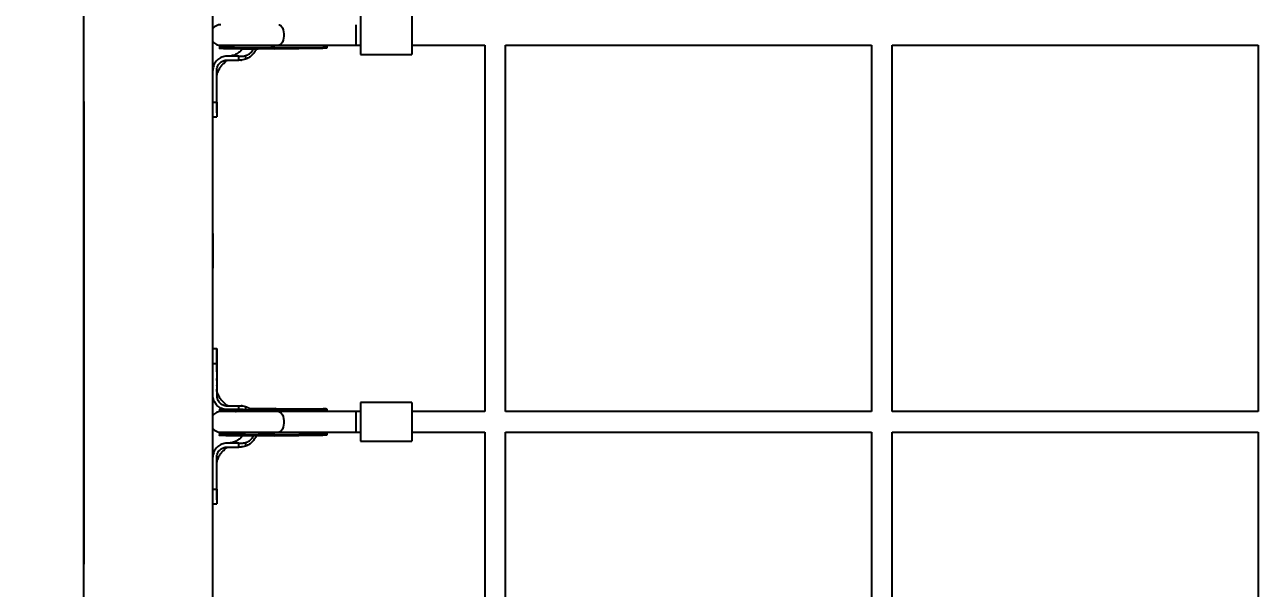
# Model space of a CAD drawing. Header units: millimetres. Extents: x -3907 to 4858, y -4880 to 3482.
# Drawn here: x -1347 to -390, y 934 to 1371 of the extents above; entities that cross this region are included whole.
import ezdxf

# ---------------------------------------------------------------- set-up
doc = ezdxf.new("R2010")
doc.units = ezdxf.units.MM
for name, color, linetype in [('DIKOM_ОБЪЕКТ', 7, 'Continuous'), ('DIKOM_РАЗМЕР_ЗОНА', 7, 'Continuous'), ('DIKOM_РАЗМЕР_ОБЪЕКТА', 7, 'Continuous')]:
    doc.layers.add(name, color=color, linetype=linetype)
doc.styles.add('style1', font='arial.ttf', dxfattribs={"width": 0.8})
doc.dimstyles.new('1-50', dxfattribs={"dimtxt": 300, "dimasz": 200, "dimexe": 100, "dimexo": 0, "dimgap": 100, "dimtad": 1, "dimdec": 0, "dimtxsty": 'style1', "dimcen": 0, "dimclrd": 7, "dimclre": 7, "dimadec": 1, "dimazin": 2, "dimtfac": 1, "dimtdec": 0, "dimtmove": 0, "dimatfit": 3, "dimfxl": 0, "dimlwd": 25, "dimlwe": 18, "dimarcsym": 0})

# ---------------------------------------------------------------- blocks, each defined once
blk = doc.blocks.new('*D1')
at = {"layer": 'Defpoints', "color": 0, "transparency": 16777216}
for p in [(-526.31, 1981.63), (-1733.08, -2318.37), (-526.31, -2318.37)]:
    blk.add_point(p, dxfattribs=at)
at = {"layer": 'DIKOM_РАЗМЕР_ОБЪЕКТА', "color": 7, "lineweight": 18, "transparency": 16777216}
for p, q in [((-526.31, 1981.63), (-1833.08, 1981.63)), ((-526.31, -2318.37), (-1833.08, -2318.37))]:
    blk.add_line(p, q, dxfattribs=at)
at = {"layer": 'DIKOM_РАЗМЕР_ОБЪЕКТА', "color": 7, "lineweight": 25, "transparency": 16777216}
blk.add_line((-1733.08, 1781.63), (-1733.08, -2118.37), dxfattribs=at)
at = {"layer": 'DIKOM_РАЗМЕР_ОБЪЕКТА', "color": 7, "transparency": 16777216}
for points in [[(-1766.41, 1781.63), (-1699.75, 1781.63), (-1733.08, 1981.63)], [(-1766.41, -2118.37), (-1699.75, -2118.37), (-1733.08, -2318.37)]]:
    blk.add_solid(points, dxfattribs=at)
at = {"layer": 'DIKOM_РАЗМЕР_ОБЪЕКТА', "color": 0, "transparency": 16777216, "insert": (-1986.36, -168.37), "char_height": 300, "attachment_point": 5, "rotation": 90, "style": 'style1'}
blk.add_mtext('4300', dxfattribs=at)
blk = doc.blocks.new('*D3')
at = {"layer": 'Defpoints', "color": 0, "transparency": 16777216}
for p in [(-1026.31, 3481.63), (-3456.64, -3818.37), (-1026.31, -3818.37)]:
    blk.add_point(p, dxfattribs=at)
at = {"layer": 'DIKOM_РАЗМЕР_ЗОНА', "color": 7, "lineweight": 18, "transparency": 16777216}
for p, q in [((-1026.31, 3481.63), (-3556.64, 3481.63)), ((-1026.31, -3818.37), (-3556.64, -3818.37))]:
    blk.add_line(p, q, dxfattribs=at)
at = {"layer": 'DIKOM_РАЗМЕР_ЗОНА', "color": 7, "lineweight": 25, "transparency": 16777216}
blk.add_line((-3456.64, 3281.63), (-3456.64, -3618.37), dxfattribs=at)
at = {"layer": 'DIKOM_РАЗМЕР_ЗОНА', "color": 7, "transparency": 16777216}
for points in [[(-3489.97, 3281.63), (-3423.3, 3281.63), (-3456.64, 3481.63)], [(-3489.97, -3618.37), (-3423.3, -3618.37), (-3456.64, -3818.37)]]:
    blk.add_solid(points, dxfattribs=at)
at = {"layer": 'DIKOM_РАЗМЕР_ЗОНА', "color": 0, "transparency": 16777216, "insert": (-3709.91, -153.5), "char_height": 300, "attachment_point": 5, "rotation": 90, "style": 'style1'}
blk.add_mtext('7300', dxfattribs=at)

msp = doc.modelspace()

# ---------------------------------------------------------------- linework, layer by layer
at = {"layer": 'DIKOM_ОБЪЕКТ'}
for p, q in [((-1301.31, 660.92), (-1301.31, 1981.63)), ((-1201.31, 681.63), (-1201.31, 1981.63)), ((-1090.3, 1370.51), (-1090.3, 1354.51)), ((-1086.85, 1377.51), (-1086.85, 1347.51)), ((-1046.85, 1377.51), (-1046.85, 1347.51)), ((-1196.14, 1353.13), (-1196.13, 1352.13)), ((-1195.13, 1354.51), (-1150.17, 1354.51)), ((-1153.18, 1352.75), (-1115.91, 1353.18)), ((-1153.18, 1352.75), (-1153.17, 1351.75)), ((-1153.17, 1351.75), (-1115.91, 1352.18)), ((-1150.17, 1354.51), (-1090.3, 1354.51)), ((-1115.91, 1352.18), (-1115.91, 1353.18)), ((-1112.8, 1352.81), (-1112.81, 1353.87)), ((-1112.64, 1353.03), (-1112.64, 1354.09)), ((-1090.3, 1354.51), (-1086.85, 1354.51)), ((-1046.85, 1354.51), (-990.19, 1354.51)), ((-990.19, 1354.51), (-990.19, 1070.51)), ((-974.19, 1354.51), (-690.19, 1354.51)), ((-974.19, 1070.51), (-974.19, 1354.51)), ((-690.19, 1354.51), (-690.19, 1070.51)), ((-674.19, 1070.51), (-674.19, 1354.51)), ((-674.19, 1354.51), (-390.19, 1354.51)), ((-390.19, 1354.51), (-390.19, 1070.51)), ((-1189.31, 1346.07), (-1190.31, 1346.07)), ((-1190.31, 1343.07), (-1189.31, 1343.07)), ((-1181.17, 1346.07), (-1189.31, 1346.07)), ((-1189.31, 1343.07), (-1181.17, 1343.07)), ((-1181.17, 1343.07), (-1181.17, 1346.07)), ((-1179.68, 1343.1), (-1178.96, 1343.12)), ((-1179.66, 1343.1), (-1178.96, 1343.15)), ((-1175.96, 1346.45), (-1175.96, 1343.73)), ((-1086.85, 1347.51), (-1046.85, 1347.51)), ((-1198.31, 1310.35), (-1198.31, 1335.05)), ((-1301.31, 1310.92), (-1301.31, 952.34)), ((-1201.31, 1310.35), (-1198.31, 1310.35)), ((-1198.31, 1306.21), (-1198.31, 1299.09)), ((-1201.31, 1299.07), (-1198.31, 1299.07)), ((-1201.31, 1208.63), (-1201.2, 1208.63)), ((-1201.2, 1208.63), (-1201.2, 1181.63)), ((-1201.31, 1181.63), (-1201.2, 1181.63)), ((-1198.31, 1119.07), (-1201.31, 1119.07)), ((-1198.31, 1113.79), (-1198.31, 1119.06)), ((-1198.31, 1110.57), (-1198.31, 1111.84)), ((-1201.31, 1107.78), (-1198.31, 1107.78)), ((-1198.31, 1107.78), (-1198.31, 1083.07)), ((-1200.06, 1078.09), (-1199.01, 1076.34)), ((-1199.1, 1076.45), (-1198.35, 1075.63)), ((-1196.21, 1072.12), (-1196.21, 1071.12)), ((-1190.31, 1075.07), (-1189.31, 1075.07)), ((-1189.31, 1072.07), (-1190.31, 1072.07)), ((-1189.31, 1075.07), (-1181.17, 1075.07)), ((-1181.17, 1072.07), (-1189.31, 1072.07)), ((-1181.17, 1072.07), (-1181.17, 1075.07)), ((-1178.54, 1074.98), (-1179.24, 1075)), ((-1175.96, 1074.4), (-1175.96, 1071.68)), ((-1114.94, 1072.19), (-1153.33, 1071.74)), ((-1153.25, 1071.74), (-1115.98, 1072.18)), ((-1152.27, 1072.83), (-1115.6, 1072.65)), ((-1115.98, 1071.18), (-1115.98, 1072.18)), ((-1112.71, 1071.06), (-1112.71, 1072.11)), ((-1046.85, 1077.51), (-1086.85, 1077.51)), ((-1086.85, 1077.51), (-1086.85, 1047.51)), ((-1046.85, 1077.51), (-1046.85, 1047.51)), ((-1150.17, 1070.51), (-1195.13, 1070.51)), ((-1183.64, 1070.7), (-1183.31, 1070.51)), ((-1154.79, 1070.51), (-1154.68, 1070.73)), ((-1153.4, 1070.74), (-1153.98, 1070.58)), ((-1153.33, 1071.74), (-1153.25, 1071.74)), ((-1153.25, 1071.74), (-1153.25, 1070.74)), ((-1153.25, 1070.74), (-1115.98, 1071.18)), ((-1090.3, 1070.51), (-1150.17, 1070.51)), ((-1112.87, 1070.69), (-1112.88, 1071.75)), ((-1086.85, 1070.51), (-1090.3, 1070.51)), ((-1090.3, 1070.51), (-1090.3, 1054.51)), ((-990.19, 1070.51), (-1046.85, 1070.51)), ((-690.19, 1070.51), (-974.19, 1070.51)), ((-390.19, 1070.51), (-674.19, 1070.51)), ((-1196.14, 1053.13), (-1196.13, 1052.13)), ((-1195.13, 1054.51), (-1150.17, 1054.51)), ((-1153.18, 1052.75), (-1115.91, 1053.18)), ((-1150.17, 1054.51), (-1090.3, 1054.51)), ((-1115.91, 1052.18), (-1115.91, 1053.18)), ((-1112.8, 1052.81), (-1112.81, 1053.87)), ((-1112.64, 1053.03), (-1112.64, 1054.09)), ((-1090.3, 1054.51), (-1086.85, 1054.51)), ((-1046.85, 1054.51), (-990.19, 1054.51)), ((-990.19, 1054.51), (-990.19, 770.51)), ((-974.19, 1054.51), (-690.19, 1054.51)), ((-974.19, 770.51), (-974.19, 1054.51)), ((-690.19, 1054.51), (-690.19, 770.51)), ((-674.19, 770.51), (-674.19, 1054.51)), ((-674.19, 1054.51), (-390.19, 1054.51)), ((-390.19, 1054.51), (-390.19, 770.51)), ((-1189.31, 1046.07), (-1190.31, 1046.07)), ((-1181.17, 1046.07), (-1189.31, 1046.07)), ((-1181.17, 1043.07), (-1181.17, 1046.07)), ((-1175.96, 1046.45), (-1175.96, 1043.73)), ((-1153.18, 1052.75), (-1153.17, 1051.75)), ((-1153.17, 1051.75), (-1115.91, 1052.18)), ((-1086.85, 1047.51), (-1046.85, 1047.51)), ((-1198.31, 1010.35), (-1198.31, 1035.05)), ((-1194.67, 1038.56), (-1194.42, 1038.89)), ((-1190.31, 1043.07), (-1189.31, 1043.07)), ((-1189.31, 1043.07), (-1181.17, 1043.07)), ((-1179.68, 1043.1), (-1178.96, 1043.12)), ((-1179.66, 1043.1), (-1178.96, 1043.15)), ((-1201.31, 1010.35), (-1198.31, 1010.35)), ((-1198.31, 1006.21), (-1198.31, 999.09)), ((-1201.31, 999.07), (-1198.31, 999.07))]:
    msp.add_line(p, q, dxfattribs=at)
at = {"layer": 'DIKOM_ОБЪЕКТ', "flags": 128}
for points in [[(-1150.17, 1370.51), (-1149.52, 1370.41), (-1148.69, 1369.94), (-1147.93, 1369.13), (-1147.27, 1368.01), (-1146.75, 1366.64), (-1146.38, 1365.07), (-1146.2, 1363.38), (-1146.2, 1361.65), (-1146.38, 1359.96), (-1146.75, 1358.39), (-1147.27, 1357.01), (-1147.93, 1355.89), (-1148.69, 1355.08), (-1149.52, 1354.62), (-1150.17, 1354.51)], [(-1153.17, 1351.75), (-1156.3, 1351.71), (-1159.53, 1351.69), (-1162.83, 1351.67), (-1166.15, 1351.65), (-1169.46, 1351.64), (-1172.72, 1351.64), (-1175.9, 1351.65), (-1178.95, 1351.66), (-1181.84, 1351.68), (-1184.54, 1351.71), (-1187.01, 1351.74), (-1189.24, 1351.78), (-1191.19, 1351.82), (-1192.83, 1351.87), (-1194.16, 1351.93), (-1195.16, 1351.98), (-1195.81, 1352.04), (-1196.11, 1352.1), (-1196.13, 1352.13)], [(-1153.18, 1352.75), (-1156.31, 1352.71), (-1159.54, 1352.69), (-1162.83, 1352.67), (-1166.16, 1352.65), (-1169.47, 1352.64), (-1172.73, 1352.64), (-1175.9, 1352.65), (-1178.95, 1352.66), (-1181.84, 1352.68), (-1184.54, 1352.71), (-1187.02, 1352.74), (-1189.24, 1352.78), (-1191.19, 1352.82), (-1192.84, 1352.87), (-1194.17, 1352.93), (-1195.16, 1352.98), (-1195.82, 1353.04), (-1196.12, 1353.1), (-1196.06, 1353.17), (-1195.65, 1353.23), (-1194.88, 1353.3), (-1193.78, 1353.36), (-1192.34, 1353.42), (-1190.6, 1353.48), (-1190.01, 1353.5)], [(-1198.3, 1090.73), (-1198.3, 1090.87), (-1198.3, 1091.02)], [(-1153.25, 1071.74), (-1156.38, 1071.71), (-1159.61, 1071.68), (-1162.91, 1071.66), (-1166.23, 1071.65), (-1169.54, 1071.64), (-1172.8, 1071.64), (-1175.97, 1071.65), (-1179.02, 1071.66), (-1181.92, 1071.68), (-1184.62, 1071.71), (-1187.09, 1071.74), (-1189.32, 1071.78), (-1191.26, 1071.82), (-1192.91, 1071.87), (-1194.24, 1071.92), (-1195.24, 1071.98), (-1195.89, 1072.04), (-1196.19, 1072.1), (-1196.13, 1072.16), (-1195.72, 1072.23), (-1194.96, 1072.29), (-1193.85, 1072.36), (-1193.11, 1072.39)], [(-1172.91, 1072.79), (-1171.76, 1072.8), (-1168.48, 1072.82), (-1165.16, 1072.83), (-1161.85, 1072.84), (-1158.57, 1072.85), (-1155.36, 1072.84), (-1152.27, 1072.83)], [(-1153.25, 1070.74), (-1156.38, 1070.71), (-1159.61, 1070.68), (-1162.9, 1070.66), (-1166.23, 1070.65), (-1169.54, 1070.64), (-1172.8, 1070.64), (-1175.97, 1070.65), (-1179.02, 1070.66), (-1181.91, 1070.68), (-1184.61, 1070.71), (-1187.09, 1070.74), (-1189.31, 1070.78), (-1191.26, 1070.82), (-1192.91, 1070.87), (-1194.24, 1070.92), (-1195.23, 1070.98), (-1195.89, 1071.04), (-1196.19, 1071.1), (-1196.21, 1071.12)], [(-1153.98, 1070.58), (-1153.99, 1070.58), (-1154.12, 1070.51)], [(-1150.17, 1070.51), (-1149.52, 1070.41), (-1148.69, 1069.94), (-1147.93, 1069.13), (-1147.27, 1068.01), (-1146.75, 1066.64), (-1146.38, 1065.07), (-1146.2, 1063.38), (-1146.2, 1061.65), (-1146.38, 1059.96), (-1146.75, 1058.39), (-1147.27, 1057.01), (-1147.93, 1055.89), (-1148.69, 1055.08), (-1149.52, 1054.62), (-1150.17, 1054.51)], [(-1153.18, 1052.75), (-1156.31, 1052.71), (-1159.54, 1052.69), (-1162.83, 1052.67), (-1166.16, 1052.65), (-1169.47, 1052.64), (-1172.73, 1052.64), (-1175.9, 1052.65), (-1178.95, 1052.66), (-1181.84, 1052.68), (-1184.54, 1052.71), (-1187.02, 1052.74), (-1189.24, 1052.78), (-1191.19, 1052.82), (-1192.84, 1052.87), (-1194.17, 1052.93), (-1195.16, 1052.98), (-1195.82, 1053.04), (-1196.12, 1053.1), (-1196.06, 1053.17), (-1195.65, 1053.23), (-1194.88, 1053.3), (-1193.78, 1053.36), (-1192.34, 1053.42), (-1190.6, 1053.48), (-1190.01, 1053.5)], [(-1153.17, 1051.75), (-1156.3, 1051.71), (-1159.53, 1051.69), (-1162.83, 1051.67), (-1166.15, 1051.65), (-1169.46, 1051.64), (-1172.72, 1051.64), (-1175.9, 1051.65), (-1178.95, 1051.66), (-1181.84, 1051.68), (-1184.54, 1051.71), (-1187.01, 1051.74), (-1189.24, 1051.78), (-1191.19, 1051.82), (-1192.83, 1051.87), (-1194.16, 1051.93), (-1195.16, 1051.98), (-1195.81, 1052.04), (-1196.11, 1052.1), (-1196.13, 1052.13)]]:
    msp.add_lwpolyline(points, dxfattribs=at)
at = {"layer": 'DIKOM_ОБЪЕКТ'}
for centre, radius, start, end in [((-1195.13, 1362.51), 8, 90, 140.57041), ((-1195.13, 1362.51), 8, 219.42959, 270), ((-1152.61, 1355.55), 2.86, 201.34269, 258.64194), ((-1151.84, 1070.15), 2.72, 99.18619, 146.8793), ((-1195.13, 1062.51), 8, 90, 140.57041), ((-1195.13, 1062.51), 8, 219.42959, 270), ((-1152.61, 1055.55), 2.86, 201.34243, 258.64256)]:
    msp.add_arc(centre, radius, start, end, dxfattribs=at)
for points, knots in [([(-1191.14, 1354.51), (-1191.15, 1354.51), (-1191.3, 1354.37), (-1191.37, 1354.27), (-1191.32, 1354.2), (-1191.3, 1354.17)], [0, 0, 0, 0, 0.023998, 0.648706, 1, 1, 1, 1]), ([(-1178.72, 1351.66), (-1179.03, 1351.2), (-1179.89, 1349.93), (-1181.85, 1348.31), (-1184.48, 1346.86), (-1186.99, 1346.2), (-1188.64, 1346.07), (-1189.26, 1346.07), (-1189.32, 1346.07)], [0, 0, 0, 0, 0.1349639, 0.3671503, 0.6026785, 0.8526715, 0.983491, 1, 1, 1, 1]), ([(-1167.75, 1351.65), (-1167.75, 1351.65), (-1168.09, 1350.82), (-1169.02, 1349.21), (-1170.76, 1347.03), (-1173.05, 1345.02), (-1174.94, 1344.19), (-1175.96, 1343.73)], [0, 0, 0, 0, 0.0007563, 0.2276759, 0.4706792, 0.7134524, 1, 1, 1, 1]), ([(-1175.96, 1346.45), (-1175.38, 1346.66), (-1173.81, 1347.24), (-1171.52, 1348.93), (-1170.32, 1350.74), (-1169.71, 1351.65)], [0, 0, 0, 0, 0.222959, 0.608947, 1, 1, 1, 1]), ([(-1115.91, 1353.18), (-1115.41, 1353.19), (-1114.42, 1353.2), (-1113.36, 1353.27), (-1112.82, 1353.52), (-1112.75, 1353.93), (-1112.97, 1354.37), (-1113.05, 1354.53)], [0, 0, 0, 0, 0.2243155, 0.4486531, 0.6700051, 0.8803961, 1, 1, 1, 1]), ([(-1112.86, 1352.81), (-1112.86, 1352.7), (-1112.86, 1352.42), (-1113.44, 1352.27), (-1114.45, 1352.2), (-1115.42, 1352.19), (-1115.91, 1352.18)], [0, 0, 0, 0, 0.189932, 0.454968, 0.723292, 1, 1, 1, 1]), ([(-1112.87, 1352.79), (-1112.8, 1352.81), (-1112.56, 1352.88), (-1112.6, 1353.09), (-1112.78, 1353.36), (-1112.81, 1353.4)], [0, 0, 0, 0, 0.252888, 0.872807, 1, 1, 1, 1]), ([(-1112.82, 1354.51), (-1112.76, 1354.42), (-1112.64, 1354.22), (-1112.68, 1354.13), (-1112.7, 1354.09)], [0, 0, 0, 0, 0.4853235, 1, 1, 1, 1]), ([(-1190.31, 1346.07), (-1190.4, 1346.07), (-1190.82, 1346.06), (-1192.48, 1345.95), (-1195.22, 1345.15), (-1198.28, 1342.95), (-1200.44, 1339.87), (-1201.25, 1337.07), (-1201.3, 1335.45), (-1201.31, 1335.07)], [0, 0, 0, 0, 0.014799, 0.074106, 0.288781, 0.503453, 0.718033, 0.933086, 1, 1, 1, 1]), ([(-1198.31, 1330.1), (-1198.3, 1330.41), (-1198.27, 1331.01), (-1197.92, 1332.54), (-1197.37, 1334.09), (-1196.66, 1335.6), (-1195.92, 1336.84), (-1195.16, 1337.96), (-1194.43, 1338.9), (-1193.47, 1339.96), (-1192.33, 1341.01), (-1191.46, 1341.93), (-1190.75, 1342.58), (-1190.3, 1342.89), (-1190.1, 1342.97), (-1190.05, 1342.99), (-1190.02, 1343), (-1189.99, 1343.01), (-1189.97, 1343.02), (-1189.88, 1343.05), (-1189.87, 1343.04), (-1189.77, 1343.06), (-1189.73, 1343.06), (-1189.41, 1343.07), (-1189.01, 1343.07), (-1188.66, 1343.07)], [0, 0, 0, 0, 0.124108, 0.2381, 0.339918, 0.425646, 0.508327, 0.557904, 0.61127, 0.676134, 0.757214, 0.823991, 0.864579, 0.883781, 0.887172, 0.888519, 0.889684, 0.890774, 0.891907, 0.894482, 0.911793, 0.925077, 0.93281, 0.941955, 1, 1, 1, 1]), ([(-1198.31, 1335.05), (-1198.31, 1335.14), (-1198.31, 1335.61), (-1198.18, 1336.81), (-1197.56, 1338.75), (-1196.05, 1340.86), (-1193.82, 1342.42), (-1191.78, 1343.02), (-1190.6, 1343.06), (-1190.31, 1343.07)], [0, 0, 0, 0, 0.0220846, 0.1106207, 0.2890236, 0.5028899, 0.7177308, 0.9318428, 1, 1, 1, 1]), ([(-1181.17, 1346.07), (-1181.09, 1346.07), (-1180.66, 1346.07), (-1179.9, 1346.07), (-1178.23, 1346.03), (-1176.93, 1346.27), (-1175.96, 1346.45)], [0, 0, 0, 0, 0.048411, 0.242206, 0.436009, 1, 1, 1, 1]), ([(-1180.09, 1343.07), (-1180.19, 1343.07), (-1180.54, 1343.07), (-1180.9, 1343.07), (-1181.17, 1343.07)], [0, 0, 0, 0, 0.256702, 1, 1, 1, 1]), ([(-1175.96, 1343.73), (-1176.62, 1343.54), (-1177.96, 1343.14), (-1179.37, 1343.09), (-1180.09, 1343.07)], [0, 0, 0, 0, 0.491628, 1, 1, 1, 1]), ([(-1198.29, 1329.64), (-1198.29, 1329.7), (-1198.29, 1329.83), (-1198.29, 1329.97), (-1198.29, 1330.04)], [0, 0, 0, 0, 0.498415, 1, 1, 1, 1]), ([(-1198.31, 1309.7), (-1198.31, 1310.63), (-1198.31, 1312.58), (-1198.31, 1315.08), (-1198.31, 1316.39)], [0, 0, 0, 0, 0.477551, 1, 1, 1, 1]), ([(-1198.31, 1302.17), (-1198.31, 1303.08), (-1198.31, 1306.22), (-1198.31, 1309.36), (-1198.31, 1311.58)], [0, 0, 0, 0, 0.291648, 1, 1, 1, 1]), ([(-1198.31, 1310.35), (-1198.31, 1310.27), (-1198.31, 1309.85), (-1198.31, 1308.14), (-1198.31, 1305.72), (-1198.31, 1303.19), (-1198.31, 1301.35), (-1198.31, 1300.01), (-1198.31, 1299.2), (-1198.31, 1299.12), (-1198.31, 1299.09)], [0, 0, 0, 0, 0.012375, 0.061892, 0.261124, 0.409635, 0.562453, 0.710965, 0.863782, 1, 1, 1, 1]), ([(-1198.31, 1119.05), (-1198.31, 1119.05), (-1198.31, 1119.14), (-1198.31, 1118.79), (-1198.31, 1117.93), (-1198.31, 1116.5), (-1198.31, 1114.56), (-1198.31, 1111.79), (-1198.31, 1109.29), (-1198.31, 1107.78)], [0, 0, 0, 0, 0.012296, 0.165143, 0.313683, 0.466531, 0.61507, 0.767918, 1, 1, 1, 1]), ([(-1198.31, 1110.79), (-1198.31, 1111.41), (-1198.31, 1112.62), (-1198.31, 1113.4), (-1198.31, 1113.79)], [0, 0, 0, 0, 0.507946, 1, 1, 1, 1]), ([(-1198.31, 1106.19), (-1198.31, 1107.49), (-1198.31, 1109.98), (-1198.31, 1112.32), (-1198.31, 1113.43)], [0, 0, 0, 0, 0.521844, 1, 1, 1, 1]), ([(-1198.31, 1101.46), (-1198.31, 1102.77), (-1198.31, 1105.28), (-1198.31, 1107.24), (-1198.31, 1108.18)], [0, 0, 0, 0, 0.522533, 1, 1, 1, 1]), ([(-1198.31, 1094.62), (-1198.31, 1094.6), (-1198.31, 1094.53), (-1198.31, 1094.93), (-1198.31, 1095.49), (-1198.31, 1095.99), (-1198.31, 1096.09)], [0, 0, 0, 0, 0.106448, 0.508288, 0.910127, 1, 1, 1, 1]), ([(-1190.31, 1072.07), (-1190.4, 1072.07), (-1190.82, 1072.07), (-1192.48, 1072.19), (-1195.24, 1072.99), (-1198.31, 1075.21), (-1200.46, 1078.31), (-1201.25, 1081.1), (-1201.3, 1082.7), (-1201.31, 1083.07)], [0, 0, 0, 0, 0.014799, 0.07411, 0.290025, 0.505958, 0.720947, 0.936011, 1, 1, 1, 1]), ([(-1189.49, 1075.07), (-1189.58, 1075.07), (-1189.76, 1075.07), (-1189.81, 1075.08), (-1189.85, 1075.08), (-1189.93, 1075.1), (-1189.97, 1075.12), (-1190, 1075.13), (-1190.03, 1075.14), (-1190.09, 1075.16), (-1190.34, 1075.26), (-1191.03, 1075.8), (-1191.94, 1076.7), (-1193.21, 1077.9), (-1194.21, 1078.98), (-1194.93, 1079.87), (-1195.58, 1080.79), (-1196.29, 1081.88), (-1197.06, 1083.31), (-1197.77, 1085.05), (-1198.25, 1086.87), (-1198.29, 1087.57), (-1198.31, 1087.94)], [0, 0, 0, 0, 0.018194, 0.034398, 0.052857, 0.056721, 0.058314, 0.059779, 0.061263, 0.062957, 0.067437, 0.091978, 0.171062, 0.26864, 0.337575, 0.396367, 0.442788, 0.502189, 0.593502, 0.710965, 0.847914, 1, 1, 1, 1]), ([(-1198.31, 1083.07), (-1198.31, 1082.84), (-1198.28, 1081.72), (-1197.75, 1079.73), (-1196.23, 1077.46), (-1194.04, 1075.82), (-1191.94, 1075.14), (-1190.68, 1075.08), (-1190.31, 1075.07)], [0, 0, 0, 0, 0.054128, 0.268334, 0.482543, 0.697301, 0.912, 1, 1, 1, 1]), ([(-1198.9, 1076.19), (-1198.85, 1076.13), (-1198.76, 1076.02), (-1198.66, 1075.9), (-1198.61, 1075.84)], [0, 0, 0, 0, 0.499817, 1, 1, 1, 1]), ([(-1189.38, 1072.07), (-1189.28, 1072.07), (-1189.11, 1072.07), (-1188.79, 1072.06), (-1188.1, 1072.02), (-1187.32, 1071.97), (-1186.74, 1071.78), (-1186.59, 1071.74)], [0, 0, 0, 0, 0.1023888, 0.1897127, 0.3507462, 0.8380486, 1, 1, 1, 1]), ([(-1181.17, 1075.07), (-1181.08, 1075.07), (-1180.72, 1075.07), (-1180.36, 1075.07), (-1180.09, 1075.07)], [0, 0, 0, 0, 0.256137, 1, 1, 1, 1]), ([(-1175.96, 1071.68), (-1176.04, 1071.7), (-1176.45, 1071.82), (-1177.5, 1072.05), (-1179.17, 1072.07), (-1180.5, 1072.07), (-1181.17, 1072.07)], [0, 0, 0, 0, 0.04844, 0.242204, 0.618964, 1, 1, 1, 1]), ([(-1180.09, 1075.07), (-1179.4, 1075.04), (-1177.99, 1074.99), (-1176.64, 1074.6), (-1175.96, 1074.4)], [0, 0, 0, 0, 0.492159, 1, 1, 1, 1]), ([(-1175.96, 1074.4), (-1175.53, 1074.23), (-1173.85, 1073.56), (-1172.21, 1072.52), (-1171.26, 1071.48), (-1171.22, 1071.43)], [0, 0, 0, 0, 0.250104, 0.969393, 1, 1, 1, 1]), ([(-1115.98, 1072.18), (-1115.49, 1072.19), (-1114.49, 1072.2), (-1113.45, 1072.19), (-1112.91, 1072.08), (-1112.93, 1071.84), (-1112.93, 1071.75)], [0, 0, 0, 0, 0.282221, 0.564507, 0.843706, 1, 1, 1, 1]), ([(-1112.88, 1071.72), (-1112.83, 1071.81), (-1112.63, 1072.14), (-1112.75, 1072.41), (-1113.31, 1072.6), (-1114.29, 1072.64), (-1115.18, 1072.64), (-1115.6, 1072.65)], [0, 0, 0, 0, 0.081572, 0.32422, 0.554217, 0.78908, 1, 1, 1, 1]), ([(-1154.06, 1071.57), (-1155.14, 1071.55), (-1157.25, 1071.53), (-1160.52, 1071.5), (-1163.72, 1071.48), (-1166.83, 1071.45), (-1169.81, 1071.44), (-1173.47, 1071.42), (-1177.6, 1071.41), (-1181.77, 1071.39), (-1185.06, 1071.37), (-1187.5, 1071.33), (-1189.2, 1071.27), (-1190.22, 1071.17), (-1190.76, 1071.08), (-1190.78, 1070.96), (-1190.79, 1070.92)], [0, 0, 0, 0, 0.070741, 0.139237, 0.205472, 0.269429, 0.331069, 0.3904, 0.501907, 0.604075, 0.696874, 0.780342, 0.854565, 0.919681, 0.975897, 1, 1, 1, 1]), ([(-1112.93, 1070.69), (-1112.93, 1070.8), (-1112.92, 1071.07), (-1113.47, 1071.18), (-1114.47, 1071.21), (-1115.46, 1071.19), (-1115.98, 1071.18)], [0, 0, 0, 0, 0.180757, 0.441785, 0.705676, 1, 1, 1, 1]), ([(-1112.77, 1071.06), (-1112.75, 1070.98), (-1112.72, 1070.85), (-1112.86, 1070.61), (-1112.91, 1070.52)], [0, 0, 0, 0, 0.6342731, 1, 1, 1, 1]), ([(-1191.14, 1054.51), (-1191.15, 1054.51), (-1191.3, 1054.37), (-1191.37, 1054.27), (-1191.32, 1054.2), (-1191.3, 1054.17)], [0, 0, 0, 0, 0.023997, 0.648706, 1, 1, 1, 1]), ([(-1115.91, 1053.18), (-1115.41, 1053.19), (-1114.42, 1053.2), (-1113.36, 1053.27), (-1112.82, 1053.52), (-1112.75, 1053.93), (-1112.97, 1054.37), (-1113.05, 1054.53)], [0, 0, 0, 0, 0.224315, 0.448653, 0.670005, 0.880395, 1, 1, 1, 1]), ([(-1112.87, 1052.79), (-1112.8, 1052.81), (-1112.56, 1052.88), (-1112.6, 1053.09), (-1112.78, 1053.36), (-1112.81, 1053.4)], [0, 0, 0, 0, 0.252888, 0.872808, 1, 1, 1, 1]), ([(-1112.82, 1054.51), (-1112.76, 1054.42), (-1112.64, 1054.22), (-1112.68, 1054.13), (-1112.7, 1054.09)], [0, 0, 0, 0, 0.485326, 1, 1, 1, 1]), ([(-1190.31, 1046.07), (-1190.4, 1046.07), (-1190.82, 1046.06), (-1192.48, 1045.95), (-1195.22, 1045.15), (-1198.28, 1042.95), (-1200.44, 1039.87), (-1201.25, 1037.07), (-1201.3, 1035.45), (-1201.31, 1035.07)], [0, 0, 0, 0, 0.014799, 0.074106, 0.288781, 0.503453, 0.718032, 0.933086, 1, 1, 1, 1]), ([(-1178.72, 1051.66), (-1179.03, 1051.2), (-1179.89, 1049.93), (-1181.85, 1048.31), (-1184.48, 1046.86), (-1186.99, 1046.2), (-1188.64, 1046.07), (-1189.26, 1046.07), (-1189.32, 1046.07)], [0, 0, 0, 0, 0.134965, 0.367151, 0.602679, 0.852672, 0.983491, 1, 1, 1, 1]), ([(-1181.17, 1046.07), (-1181.09, 1046.07), (-1180.66, 1046.07), (-1179.9, 1046.07), (-1178.23, 1046.03), (-1176.93, 1046.27), (-1175.96, 1046.45)], [0, 0, 0, 0, 0.048411, 0.242206, 0.436009, 1, 1, 1, 1]), ([(-1175.96, 1043.73), (-1176.62, 1043.54), (-1177.96, 1043.14), (-1179.37, 1043.09), (-1180.09, 1043.07)], [0, 0, 0, 0, 0.491628, 1, 1, 1, 1]), ([(-1167.75, 1051.65), (-1167.75, 1051.65), (-1168.09, 1050.82), (-1169.02, 1049.21), (-1170.76, 1047.03), (-1173.05, 1045.02), (-1174.94, 1044.19), (-1175.96, 1043.73)], [0, 0, 0, 0, 0.000757, 0.227677, 0.470679, 0.713452, 1, 1, 1, 1]), ([(-1175.96, 1046.45), (-1175.38, 1046.66), (-1173.81, 1047.24), (-1171.52, 1048.93), (-1170.32, 1050.74), (-1169.71, 1051.65)], [0, 0, 0, 0, 0.222959, 0.608945, 1, 1, 1, 1]), ([(-1112.86, 1052.81), (-1112.86, 1052.7), (-1112.86, 1052.42), (-1113.44, 1052.27), (-1114.45, 1052.2), (-1115.42, 1052.19), (-1115.91, 1052.18)], [0, 0, 0, 0, 0.189932, 0.454968, 0.723292, 1, 1, 1, 1]), ([(-1198.31, 1030.1), (-1198.3, 1030.41), (-1198.27, 1031.01), (-1197.92, 1032.54), (-1197.37, 1034.09), (-1196.66, 1035.6), (-1195.92, 1036.84), (-1195.16, 1037.96), (-1194.43, 1038.9), (-1193.47, 1039.96), (-1192.33, 1041.01), (-1191.46, 1041.93), (-1190.75, 1042.58), (-1190.3, 1042.89), (-1190.1, 1042.97), (-1190.05, 1042.99), (-1190.02, 1043), (-1189.99, 1043.01), (-1189.97, 1043.02), (-1189.88, 1043.05), (-1189.87, 1043.04), (-1189.77, 1043.06), (-1189.73, 1043.06), (-1189.41, 1043.07), (-1189.01, 1043.07), (-1188.66, 1043.07)], [0, 0, 0, 0, 0.1241076, 0.2380996, 0.3399177, 0.4256459, 0.5083267, 0.5579032, 0.6112703, 0.6761336, 0.7572133, 0.8239906, 0.864579, 0.8837816, 0.8871715, 0.8885192, 0.8896835, 0.8907743, 0.8919068, 0.8944817, 0.9117929, 0.9250769, 0.9328097, 0.9419548, 1, 1, 1, 1]), ([(-1198.31, 1035.05), (-1198.31, 1035.14), (-1198.31, 1035.61), (-1198.18, 1036.81), (-1197.56, 1038.75), (-1196.05, 1040.86), (-1193.82, 1042.42), (-1191.78, 1043.02), (-1190.6, 1043.06), (-1190.31, 1043.07)], [0, 0, 0, 0, 0.022084, 0.110619, 0.289023, 0.50289, 0.71773, 0.931843, 1, 1, 1, 1]), ([(-1180.09, 1043.07), (-1180.19, 1043.07), (-1180.54, 1043.07), (-1180.9, 1043.07), (-1181.17, 1043.07)], [0, 0, 0, 0, 0.256702, 1, 1, 1, 1]), ([(-1198.29, 1029.64), (-1198.29, 1029.7), (-1198.29, 1029.83), (-1198.29, 1029.97), (-1198.29, 1030.04)], [0, 0, 0, 0, 0.498416, 1, 1, 1, 1]), ([(-1198.31, 1023.05), (-1198.31, 1023.13), (-1198.31, 1023.48), (-1198.31, 1023.64), (-1198.31, 1023.56), (-1198.31, 1023.55)], [0, 0, 0, 0, 0.228443, 0.963471, 1, 1, 1, 1]), ([(-1198.31, 1009.7), (-1198.31, 1010.63), (-1198.31, 1012.58), (-1198.31, 1015.08), (-1198.31, 1016.39)], [0, 0, 0, 0, 0.477552, 1, 1, 1, 1]), ([(-1198.31, 1002.17), (-1198.31, 1003.08), (-1198.31, 1006.22), (-1198.31, 1009.36), (-1198.31, 1011.58)], [0, 0, 0, 0, 0.2916485, 1, 1, 1, 1]), ([(-1198.31, 1010.35), (-1198.31, 1010.27), (-1198.31, 1009.85), (-1198.31, 1008.14), (-1198.31, 1005.72), (-1198.31, 1003.19), (-1198.31, 1001.35), (-1198.31, 1000.01), (-1198.31, 999.2), (-1198.31, 999.12), (-1198.31, 999.09)], [0, 0, 0, 0, 0.012375, 0.061892, 0.261124, 0.409635, 0.562453, 0.710965, 0.863782, 1, 1, 1, 1])]:
    msp.add_open_spline(points, degree=3, knots=knots, dxfattribs=at)

# ---------------------------------------------------------------- dimensions: what is measured, and where the dimension line sits
at = {"layer": 'DIKOM_РАЗМЕР_ЗОНА'}
dim = msp.add_linear_dim(base=(-3456.64, -3818.37), p1=(-1026.31, 3481.63), p2=(-1026.31, -3818.37), angle=90, dimstyle='1-50', dxfattribs=at)
dim.commit()
dim.dimension.update_dxf_attribs({"geometry": '*D3', "text_midpoint": (-3456.64, -153.5), "dimtype": 160})
at = {"layer": 'DIKOM_РАЗМЕР_ОБЪЕКТА'}
dim = msp.add_linear_dim(base=(-1733.08, -2318.37), p1=(-526.31, 1981.63), p2=(-526.31, -2318.37), angle=90, dimstyle='1-50', dxfattribs=at)
dim.commit()
dim.dimension.update_dxf_attribs({"geometry": '*D1', "text_midpoint": (-1733.08, -168.37), "dimtype": 160})

doc.saveas('drawing.dxf')
